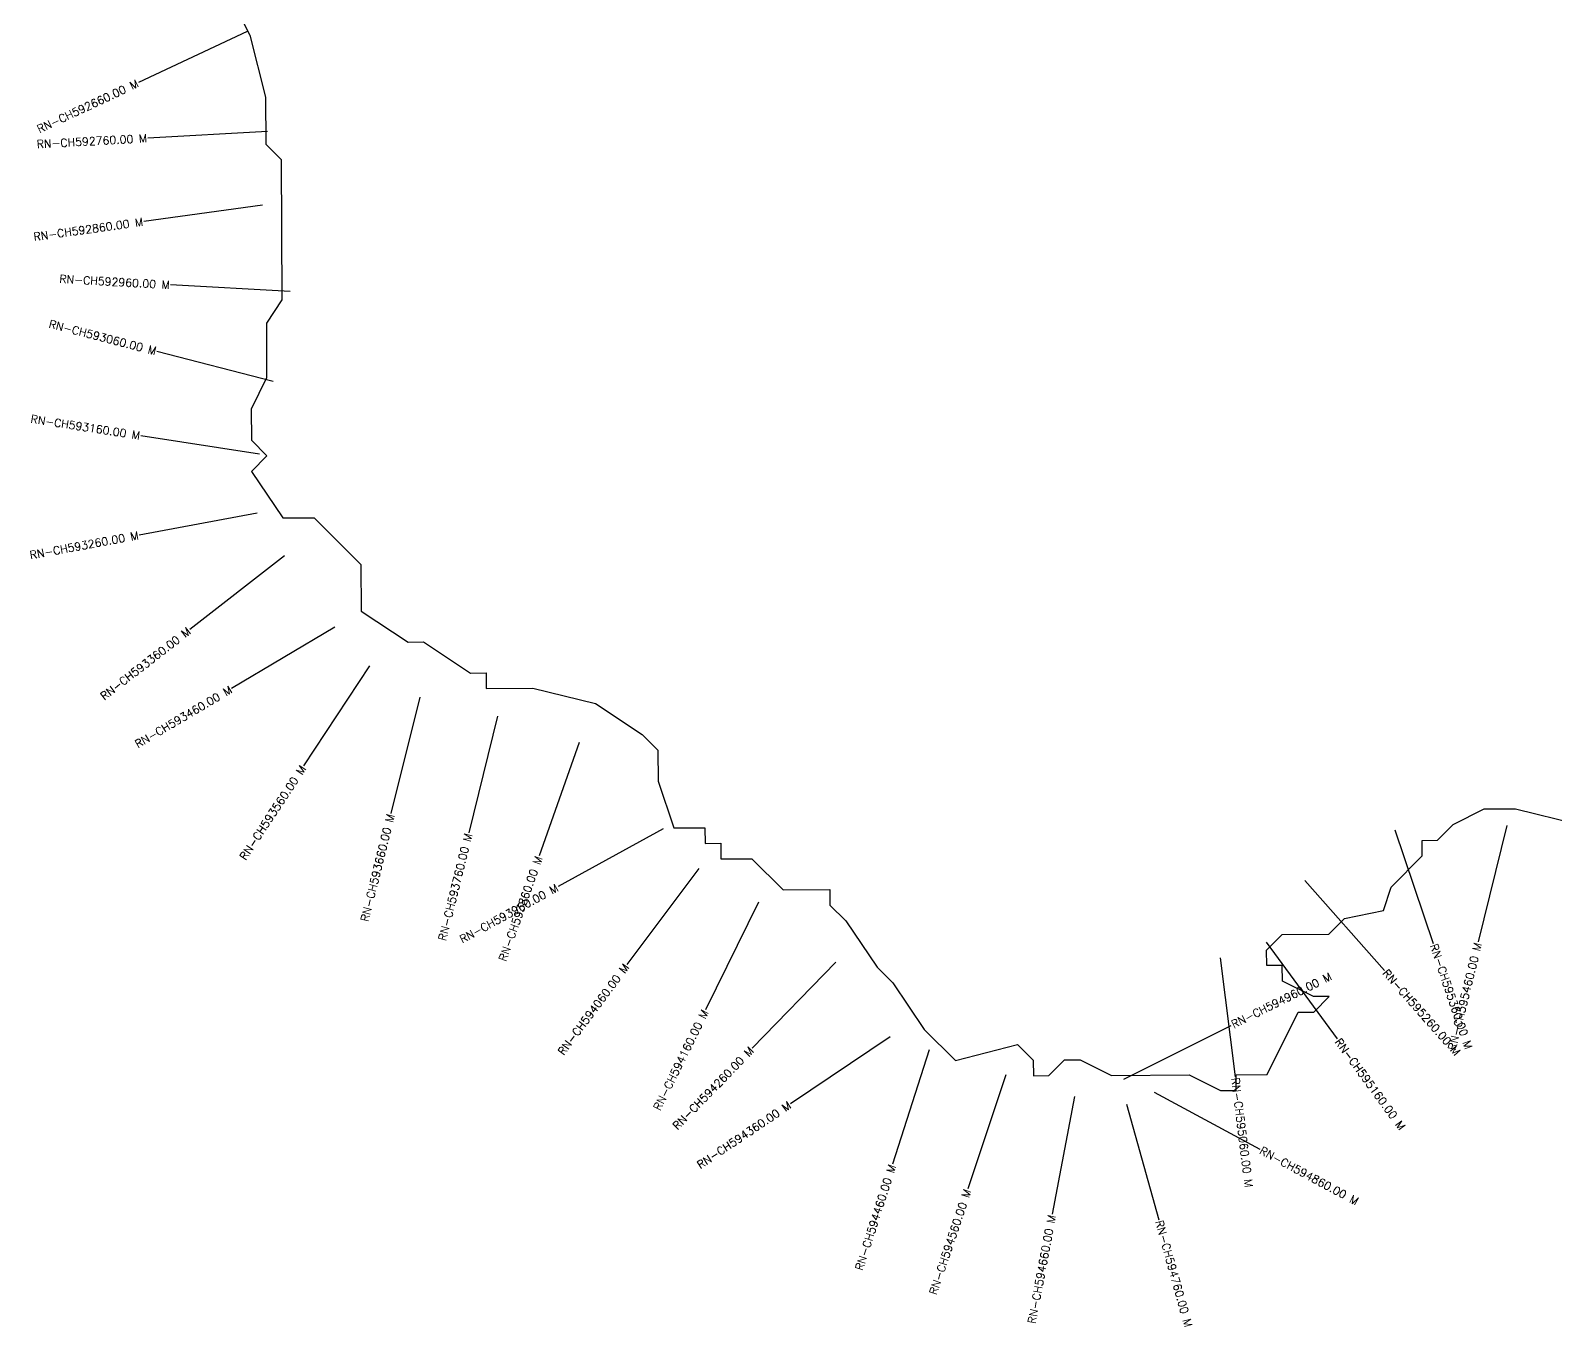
# Model space of a CAD drawing. Header units: metres. Extents: x 320296 to 325209, y 1833023 to 1837179.
# Drawn here: x 320859 to 322765, y 1833333 to 1834953 of the extents above; entities that cross this region are included whole.
import ezdxf
from ezdxf.enums import TextEntityAlignment as Align

# ---------------------------------------------------------------- set-up
doc = ezdxf.new("R2010")
doc.units = ezdxf.units.M
for name, color, linetype in [('CS', 134, 'Continuous'), ('CSMark', 6, 'Continuous'), ('VILLAGE BOUNDRY', 10, 'Continuous')]:
    doc.layers.add(name, color=color, linetype=linetype)
doc.styles.get("Standard").update_dxf_attribs({"font": 'simplex.shx'})

msp = doc.modelspace()

# ---------------------------------------------------------------- linework, layer by layer
at = {"layer": 'CS'}
for p, q in [((321129.8, 1834952), (320994, 1834888.3)), ((321155.4, 1834827.1), (321005.7, 1834818.8)), ((321149.2, 1834735), (321000.7, 1834714.4)), ((321183.8, 1834626.8), (321034.1, 1834635.1)), ((321162.3, 1834514.5), (321017.1, 1834552)), ((321145.1, 1834423.7), (320996.9, 1834446.6)), ((321142.5, 1834349.8), (320995, 1834322.4)), ((321176.7, 1834296.5), (321058.1, 1834204.6)), ((321239.5, 1834207.2), (321110.4, 1834130.8)), ((321282.9, 1834159.1), (321200.3, 1834033.8)), ((321345.6, 1834120), (321309.6, 1833974.4)), ((321442.7, 1834096), (321406.7, 1833950.4)), ((321544.6, 1834063.1), (321494.8, 1833921.6)), ((321649.8, 1833955.2), (321518.3, 1833883)), ((322564, 1833954), (322612.1, 1833811.9)), ((322703.9, 1833959.5), (322668.3, 1833813.8)), ((321694.1, 1833905.8), (321604.4, 1833785.6)), ((322451.8, 1833890.7), (322551.1, 1833778.2)), ((321768.9, 1833863.6), (321702.7, 1833729)), ((322403.3, 1833813.6), (322491.9, 1833692.5)), ((322345.9, 1833793.9), (322364.5, 1833645)), ((321865.6, 1833788.6), (321761, 1833681.1)), ((321933.2, 1833695.3), (321808.8, 1833611.5)), ((322225.5, 1833642.3), (322359.7, 1833709.4)), ((321982, 1833678.9), (321936.4, 1833536)), ((322077.9, 1833647.6), (322030.5, 1833505.3)), ((322163.6, 1833620.7), (322135.8, 1833473.3)), ((322263.4, 1833625.8), (322395.4, 1833554.6)), ((322228.6, 1833611.1), (322269, 1833466.6))]:
    msp.add_line(p, q, dxfattribs=at)
at = {"layer": 'VILLAGE BOUNDRY'}
msp.add_lwpolyline([(321093.7, 1835025.2), (321133, 1834947.5), (321152.7, 1834869.7), (321153, 1834811.2), (321172.5, 1834791.8), (321173.3, 1834616.5), (321153.9, 1834587.2), (321154.2, 1834519), (321134.9, 1834480), (321135.1, 1834441.1), (321154.6, 1834421.6), (321135.3, 1834402.1), (321174.4, 1834343.8), (321213.4, 1834344), (321272.1, 1834285.8), (321272.3, 1834227.4), (321330.9, 1834188.7), (321350.4, 1834188.8), (321409, 1834150), (321428.5, 1834150.1), (321428.6, 1834130.7), (321487, 1834130.9), (321565, 1834111.7), (321623.6, 1834073.1), (321643.2, 1834053.6), (321643.3, 1834014.7), (321663.1, 1833956.4), (321702, 1833956.5), (321702.1, 1833937), (321721.6, 1833937.1), (321721.7, 1833917.7), (321760.6, 1833917.8), (321799.7, 1833879), (321858.2, 1833879.3), (321858.2, 1833859.8), (321877.8, 1833840.4), (321917, 1833782.1), (321936.6, 1833762.7), (321975.7, 1833704.5), (322014.9, 1833665.7), (322092.7, 1833685.5), (322112.3, 1833666.1), (322112.4, 1833646.6), (322131.8, 1833646.7), (322151.3, 1833666.3), (322170.7, 1833666.3), (322209.8, 1833647), (322307.2, 1833647.5), (322346.2, 1833628.1), (322365.7, 1833628.2), (322365.6, 1833647.7), (322404.5, 1833647.9), (322443.1, 1833725.9), (322462.7, 1833726), (322482, 1833745.5), (322462.6, 1833745.5), (322423.5, 1833764.8), (322423.4, 1833784.3), (322403.9, 1833784.2), (322403.8, 1833803.7), (322423.3, 1833823.2), (322481.7, 1833823.5), (322501.1, 1833843), (322549.7, 1833853), (322559.3, 1833882.2), (322598.1, 1833921.4), (322598.1, 1833940.8), (322617.5, 1833940.9), (322636.9, 1833960.5), (322675.8, 1833980.1), (322714.7, 1833980.3), (322792.8, 1833961.2)], dxfattribs=at)

# ---------------------------------------------------------------- texts
at = {"layer": 'CSMark'}
for s, rotation, p in [('RN-CH592660.00 M', 25.1551, (320993.1, 1834887.9)), ('RN-CH592760.00 M', 3.1828, (321004.7, 1834818.7)), ('RN-CH592860.00 M', 7.9108, (320999.7, 1834714.2)), ('RN-CH592960.00 M', 356.819, (321033.1, 1834635.1)), ('RN-CH593060.00 M', 345.4943, (321016.1, 1834552.3)), ('RN-CH593160.00 M', 351.1984, (320995.9, 1834446.8)), ('RN-CH593260.00 M', 10.4962, (320994, 1834322.3)), ('RN-CH593360.00 M', 37.8128, (321057.4, 1834204)), ('RN-CH593460.00 M', 30.5909, (321109.6, 1834130.3)), ('RN-CH593560.00 M', 56.605, (321199.8, 1834033)), ('RN-CH593660.00 M', 76.1152, (321309.4, 1833973.5)), ('RN-CH593760.00 M', 76.1152, (321406.5, 1833949.5)), ('RN-CH593860.00 M', 70.6238, (321494.5, 1833920.6)), ('RN-CH593960.00 M', 28.7518, (321517.4, 1833882.5)), ('RN-CH595460.00 M', 76.2451, (322668, 1833812.8)), ('RN-CH594060.00 M', 53.2768, (321603.8, 1833784.8)), ('RN-CH594160.00 M', 63.8355, (321702.3, 1833728.1)), ('RN-CH594260.00 M', 45.7777, (321760.3, 1833680.4)), ('RN-CH594360.00 M', 33.9716, (321808, 1833611)), ('RN-CH594460.00 M', 72.3074, (321936.1, 1833535.1)), ('RN-CH594560.00 M', 71.5732, (322030.2, 1833504.3)), ('RN-CH594660.00 M', 79.3253, (322135.6, 1833472.4))]:
    msp.add_text(s, height=10, rotation=rotation, dxfattribs=at).set_placement(p, align=Align.MIDDLE_RIGHT)
for s, rotation, p in [('RN-CH595360.00 M', 288.7035, (322612.4, 1833811)), ('RN-CH594960.00 M', 26.5768, (322360.6, 1833709.9)), ('RN-CH595260.00 M', 311.4548, (322551.8, 1833777.5)), ('RN-CH595160.00 M', 306.1971, (322492.5, 1833691.7)), ('RN-CH595060.00 M', 277.1218, (322364.6, 1833644.1)), ('RN-CH594860.00 M', 331.6507, (322396.3, 1833554.1)), ('RN-CH594760.00 M', 285.6197, (322269.3, 1833465.6))]:
    msp.add_text(s, height=10, rotation=rotation, dxfattribs=at).set_placement(p, align=Align.MIDDLE_LEFT)

doc.saveas('drawing.dxf')
